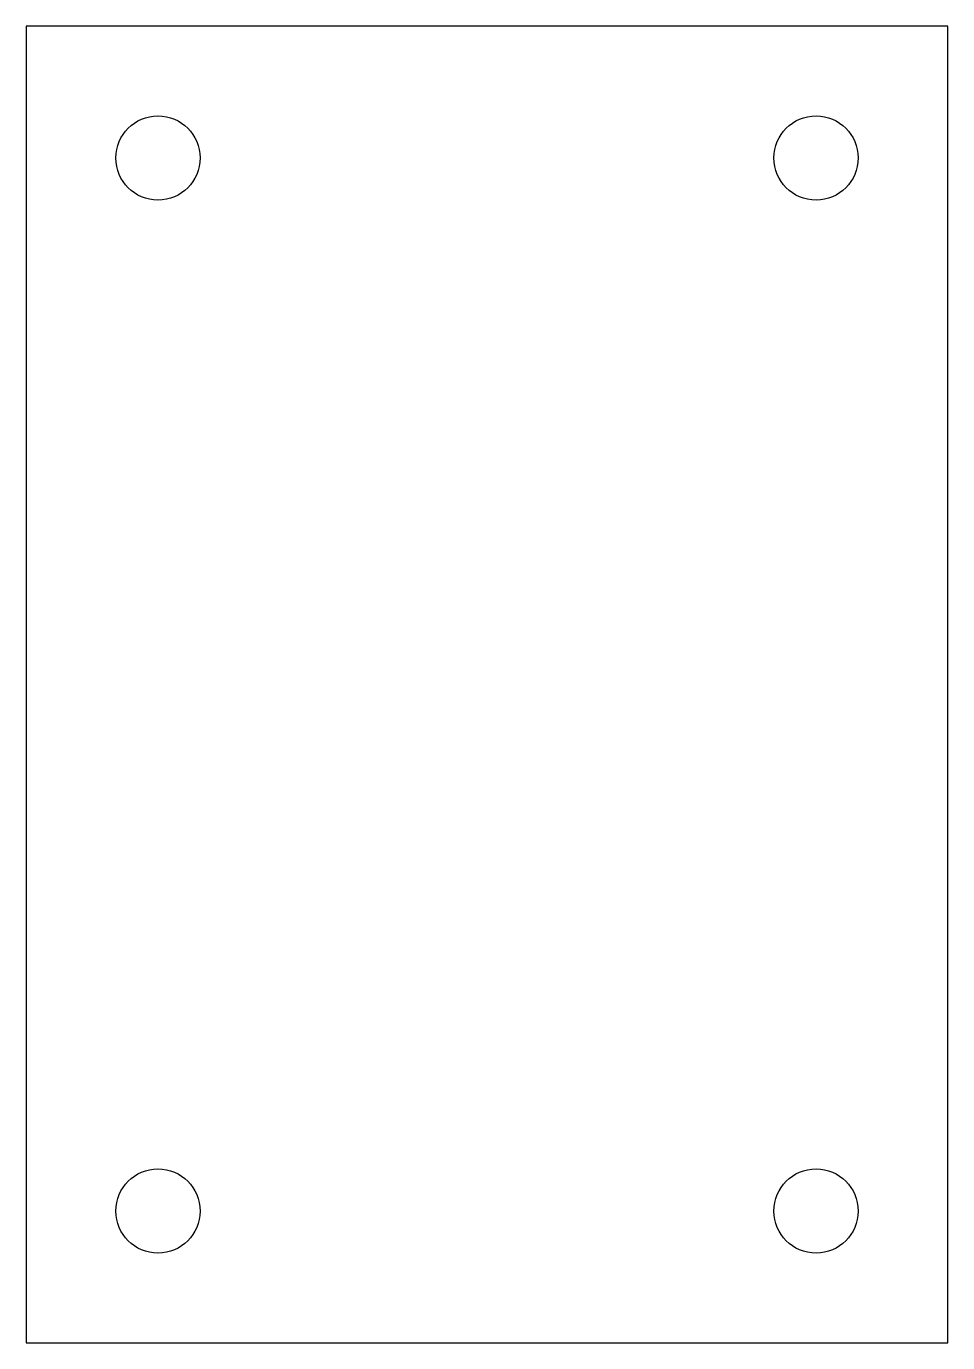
# Model space of a CAD drawing. Header units: millimetres. Extents: x -17.5 to 17.5, y -25 to 25.
import ezdxf

# ---------------------------------------------------------------- set-up
doc = ezdxf.new("R2010")
doc.units = ezdxf.units.MM
doc.layers.add('Sketch', color=7, linetype='CONTINUOUS')

msp = doc.modelspace()

# ---------------------------------------------------------------- linework, layer by layer
at = {"layer": 'Sketch'}
for p, q in [((17.5, 25), (-17.5, 25)), ((-17.5, 25), (-17.5, -25)), ((17.5, -25), (17.5, 25)), ((-17.5, -25), (17.5, -25))]:
    msp.add_line(p, q, dxfattribs=at)
for centre in [(-12.5, 20), (12.5, 20), (-12.5, -20), (12.5, -20)]:
    msp.add_circle(centre, 1.6, dxfattribs=at)

doc.saveas('drawing.dxf')
